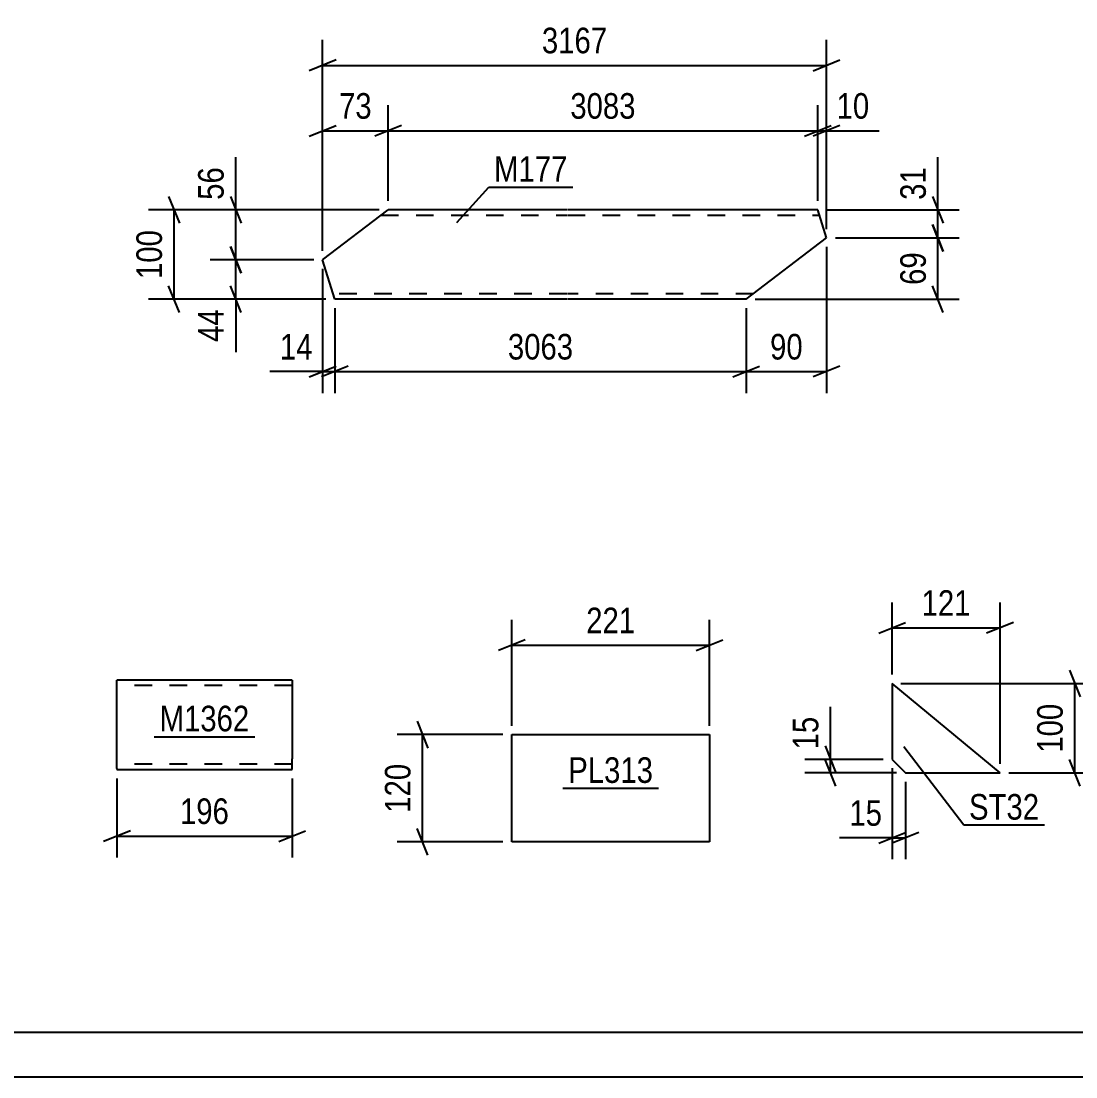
# Model space of a CAD drawing. Header units: millimetres. Extents: x 0 to 841, y 0 to 594.
# Drawn here: x 222.4 to 340.6, y 0 to 118.2 of the extents above; entities that cross this region are included whole.
import ezdxf

# ---------------------------------------------------------------- set-up
doc = ezdxf.new("R2010")
doc.units = ezdxf.units.MM
doc.linetypes.add('DXK_LINE_DOT2', pattern=[3.9198, 1.9599, -1.9599])
doc.styles.add('Arial Narrow', font='ARIALN.TTF', dxfattribs={"height": 0.2})

# ---------------------------------------------------------------- blocks, each defined once
blk = doc.blocks.new('Unknown-318887585-1133 - 12244')
at = {"color": 5, "linetype": 'Continuous'}
for p, q in [((5, 5), (836, 5)), ((0, 0), (841, 0))]:
    blk.add_line(p, q, dxfattribs=at)
blk = doc.blocks.new('Part-318887585-1807 - 1791')
at = {"color": 2, "linetype": 'Continuous'}
for p, q in [((256.2, 91.43), (263.54, 97.03)), ((283.54, 97.03), (263.54, 97.03)), ((311.65, 97.03), (283.64, 97.03)), ((312.63, 93.88), (311.65, 97.03)), ((303.64, 87.03), (312.63, 93.88)), ((257.57, 87.03), (256.2, 91.43)), ((283.54, 87.03), (257.57, 87.03)), ((303.64, 87.03), (283.64, 87.03))]:
    blk.add_line(p, q, dxfattribs=at)
at = {"color": 7, "linetype": 'DXK_LINE_DOT2'}
for p, q in [((262.75, 96.43), (283.54, 96.43)), ((283.64, 96.43), (311.84, 96.43)), ((283.54, 87.63), (257.38, 87.63)), ((304.43, 87.63), (283.64, 87.63))]:
    blk.add_line(p, q, dxfattribs=at)
blk = doc.blocks.new('Part-318887585-7622 - 7618')
at = {"color": 2, "linetype": 'Continuous'}
for p, q in [((277.39, 26.3), (277.39, 38.3)), ((277.39, 38.3), (299.53, 38.3)), ((299.53, 38.3), (299.53, 26.3)), ((299.53, 26.3), (277.39, 26.3))]:
    blk.add_line(p, q, dxfattribs=at)
blk = doc.blocks.new('Part-318887585-2559 - 2543')
at = {"color": 2, "linetype": 'Continuous'}
for p, q in [((332.06, 34.03), (319.97, 44.03)), ((319.97, 44.03), (319.97, 35.53)), ((319.97, 35.53), (321.47, 34.03)), ((321.47, 34.03), (332.06, 34.03))]:
    blk.add_line(p, q, dxfattribs=at)
blk = doc.blocks.new('Part-318887585-7151 - 7147')
at = {"color": 2, "linetype": 'Continuous'}
for p, q in [((252.78, 44.41), (233.17, 44.41)), ((233.17, 34.51), (233.17, 44.41)), ((252.78, 44.41), (252.78, 35.61)), ((252.78, 34.41), (252.78, 35.61)), ((233.17, 34.51), (233.17, 34.41)), ((233.17, 34.41), (252.78, 34.41))]:
    blk.add_line(p, q, dxfattribs=at)
at = {"color": 7, "linetype": 'DXK_LINE_DOT2'}
for p, q in [((252.78, 43.81), (233.17, 43.81)), ((233.17, 35.01), (233.17, 35.06)), ((252.78, 35.01), (233.17, 35.01)), ((252.78, 35.06), (252.78, 35.38)), ((252.78, 35.01), (252.78, 35.06))]:
    blk.add_line(p, q, dxfattribs=at)
blk = doc.blocks.new('StraightDimension-318887585-1918 - 1791')
at = {"color": 7, "linetype": 'Continuous'}
for p, q in [((246.47, 97.03), (246.47, 102.94)), ((246.47, 97.03), (246.47, 102.94)), ((245.87, 98.53), (247.07, 95.53)), ((262.54, 97.03), (243.62, 97.03)), ((246.47, 91.43), (246.47, 97.03)), ((247.07, 89.93), (245.87, 92.93)), ((255.2, 91.43), (243.62, 91.43))]:
    blk.add_line(p, q, dxfattribs=at)
at = {"color": 0}
blk.add_wipeout([(245.72, 102.41), (241.52, 102.41), (241.52, 97.55), (245.72, 97.55)], dxfattribs=at)
at = {"color": 3, "style": 'Arial Narrow'}
blk.add_text('56', height=2.863, rotation=90.0002, dxfattribs=at).set_placement((245.12, 98.15))
blk = doc.blocks.new('StraightDimension-318887585-1894 - 1791')
at = {"color": 7, "linetype": 'Continuous'}
for p, q in [((245.87, 92.93), (247.07, 89.93)), ((255.2, 91.43), (243.62, 91.43)), ((246.47, 87.03), (246.47, 91.43)), ((247.07, 85.53), (245.87, 88.53)), ((256.57, 87.03), (243.62, 87.03)), ((246.47, 87.03), (246.47, 81.12)), ((246.47, 87.03), (246.47, 81.12))]:
    blk.add_line(p, q, dxfattribs=at)
at = {"color": 0}
blk.add_wipeout([(245.72, 86.5), (241.52, 86.5), (241.52, 81.65), (245.72, 81.65)], dxfattribs=at)
at = {"color": 3, "style": 'Arial Narrow'}
blk.add_text('44', height=2.863, rotation=90.0002, dxfattribs=at).set_placement((245.12, 82.25))
blk = doc.blocks.new('StraightDimension-318887585-2054 - 1791')
at = {"color": 7, "linetype": 'Continuous'}
for p, q in [((311.65, 98.03), (311.65, 108.73)), ((312.63, 94.88), (312.63, 108.73)), ((310.15, 105.28), (313.15, 106.48)), ((314.13, 106.48), (311.13, 105.28)), ((311.65, 105.88), (312.63, 105.88)), ((312.63, 105.88), (318.54, 105.88)), ((312.63, 105.88), (318.54, 105.88))]:
    blk.add_line(p, q, dxfattribs=at)
at = {"color": 0}
blk.add_wipeout([(318.02, 106.63), (318.02, 110.83), (313.16, 110.83), (313.16, 106.63)], dxfattribs=at)
at = {"color": 3, "style": 'Arial Narrow'}
blk.add_text('10', height=2.863, dxfattribs=at).set_placement((313.76, 107.23))
blk = doc.blocks.new('StraightDimension-318887585-1943 - 1791')
at = {"color": 7, "linetype": 'Continuous'}
for p, q in [((312.63, 92.88), (312.63, 76.53)), ((303.64, 86.03), (303.64, 76.53)), ((302.14, 78.33), (305.14, 79.53)), ((314.13, 79.53), (311.13, 78.33)), ((303.64, 78.93), (312.63, 78.93))]:
    blk.add_line(p, q, dxfattribs=at)
at = {"color": 0}
blk.add_wipeout([(310.57, 79.68), (310.57, 83.88), (305.71, 83.88), (305.71, 79.68)], dxfattribs=at)
at = {"color": 3, "style": 'Arial Narrow'}
blk.add_text('90', height=2.863, dxfattribs=at).set_placement((306.31, 80.28))
blk = doc.blocks.new('StraightDimension-318887585-2002 - 1791')
at = {"color": 7, "linetype": 'Continuous'}
for p, q in [((256.2, 92.43), (256.2, 116.05)), ((312.63, 94.88), (312.63, 116.05)), ((257.7, 113.8), (254.7, 112.6)), ((311.13, 112.6), (314.13, 113.8)), ((256.2, 113.2), (312.63, 113.2))]:
    blk.add_line(p, q, dxfattribs=at)
at = {"color": 0}
blk.add_wipeout([(288.67, 113.95), (288.67, 118.15), (280.16, 118.15), (280.16, 113.95)], dxfattribs=at)
at = {"color": 3, "style": 'Arial Narrow'}
blk.add_text('3167', height=2.863, dxfattribs=at).set_placement((280.76, 114.55))
blk = doc.blocks.new('StraightDimension-318887585-1810 - 1791')
at = {"color": 7, "linetype": 'Continuous'}
for p, q in [((238.96, 98.53), (240.16, 95.53)), ((262.54, 97.03), (236.71, 97.03)), ((239.56, 87.03), (239.56, 97.03)), ((240.16, 85.53), (238.96, 88.53)), ((256.57, 87.03), (236.71, 87.03))]:
    blk.add_line(p, q, dxfattribs=at)
at = {"color": 0}
blk.add_wipeout([(238.81, 95.37), (234.61, 95.37), (234.61, 88.69), (238.81, 88.69)], dxfattribs=at)
at = {"color": 3, "style": 'Arial Narrow'}
blk.add_text('100', height=2.863, rotation=90.0002, dxfattribs=at).set_placement((238.21, 89.29))
blk = doc.blocks.new('StraightDimension-318887585-1844 - 1791')
at = {"color": 7, "linetype": 'Continuous'}
for p, q in [((324.5, 95.38), (325.7, 92.38)), ((313.63, 93.88), (327.5, 93.88)), ((325.1, 87.03), (325.1, 93.88)), ((325.7, 85.53), (324.5, 88.53)), ((304.64, 87.03), (327.5, 87.03))]:
    blk.add_line(p, q, dxfattribs=at)
at = {"color": 0}
blk.add_wipeout([(324.34, 92.89), (320.14, 92.89), (320.14, 88.03), (324.34, 88.03)], dxfattribs=at)
at = {"color": 3, "style": 'Arial Narrow'}
blk.add_text('69', height=2.863, rotation=90.0002, dxfattribs=at).set_placement((323.75, 88.63))
blk = doc.blocks.new('StraightDimension-318887585-1869 - 1791')
at = {"color": 7, "linetype": 'Continuous'}
for p, q in [((325.1, 97.03), (325.1, 102.94)), ((325.1, 97.03), (325.1, 102.94)), ((324.5, 98.53), (325.7, 95.53)), ((312.65, 97.03), (327.5, 97.03)), ((325.1, 93.88), (325.1, 97.03)), ((325.7, 92.38), (324.5, 95.38)), ((313.63, 93.88), (327.5, 93.88))]:
    blk.add_line(p, q, dxfattribs=at)
at = {"color": 0}
blk.add_wipeout([(324.34, 102.41), (320.14, 102.41), (320.14, 97.55), (324.34, 97.55)], dxfattribs=at)
at = {"color": 3, "style": 'Arial Narrow'}
blk.add_text('31', height=2.863, rotation=90.0002, dxfattribs=at).set_placement((323.75, 98.15))
blk = doc.blocks.new('StraightDimension-318887585-1960 - 1791')
at = {"color": 7, "linetype": 'Continuous'}
for p, q in [((257.57, 86.03), (257.57, 76.53)), ((303.64, 86.03), (303.64, 76.53)), ((259.07, 79.53), (256.07, 78.33)), ((302.14, 78.33), (305.14, 79.53)), ((257.57, 78.93), (303.64, 78.93))]:
    blk.add_line(p, q, dxfattribs=at)
at = {"color": 0}
blk.add_wipeout([(284.86, 79.68), (284.86, 83.88), (276.35, 83.88), (276.35, 79.68)], dxfattribs=at)
at = {"color": 3, "style": 'Arial Narrow'}
blk.add_text('3063', height=2.863, dxfattribs=at).set_placement((276.95, 80.28))
blk = doc.blocks.new('StraightDimension-318887585-1984 - 1791')
at = {"color": 7, "linetype": 'Continuous'}
for p, q in [((256.2, 90.43), (256.2, 76.53)), ((257.57, 86.03), (257.57, 76.53)), ((254.7, 78.33), (257.7, 79.53)), ((259.07, 79.53), (256.07, 78.33)), ((256.2, 78.93), (250.29, 78.93)), ((256.2, 78.93), (250.29, 78.93)), ((256.2, 78.93), (257.57, 78.93))]:
    blk.add_line(p, q, dxfattribs=at)
at = {"color": 0}
blk.add_wipeout([(255.67, 79.68), (255.67, 83.88), (250.82, 83.88), (250.82, 79.68)], dxfattribs=at)
at = {"color": 3, "style": 'Arial Narrow'}
blk.add_text('14', height=2.863, dxfattribs=at).set_placement((251.42, 80.28))
blk = doc.blocks.new('StraightDimension-318887585-2013 - 1791')
at = {"color": 7, "linetype": 'Continuous'}
for p, q in [((256.2, 92.43), (256.2, 108.73)), ((263.54, 98.03), (263.54, 108.73)), ((254.7, 105.28), (257.7, 106.48)), ((265.04, 106.48), (262.04, 105.28)), ((256.2, 105.88), (263.54, 105.88))]:
    blk.add_line(p, q, dxfattribs=at)
at = {"color": 0}
blk.add_wipeout([(262.3, 106.63), (262.3, 110.83), (257.44, 110.83), (257.44, 106.63)], dxfattribs=at)
at = {"color": 3, "style": 'Arial Narrow'}
blk.add_text('73', height=2.863, dxfattribs=at).set_placement((258.04, 107.23))
blk = doc.blocks.new('StraightDimension-318887585-2030 - 1791')
at = {"color": 7, "linetype": 'Continuous'}
for p, q in [((263.54, 98.03), (263.54, 108.73)), ((311.65, 98.03), (311.65, 108.73)), ((265.04, 106.48), (262.04, 105.28)), ((310.15, 105.28), (313.15, 106.48)), ((263.54, 105.88), (311.65, 105.88))]:
    blk.add_line(p, q, dxfattribs=at)
at = {"color": 0}
blk.add_wipeout([(291.85, 106.63), (291.85, 110.83), (283.34, 110.83), (283.34, 106.63)], dxfattribs=at)
at = {"color": 3, "style": 'Arial Narrow'}
blk.add_text('3083', height=2.863, dxfattribs=at).set_placement((283.94, 107.23))
blk = doc.blocks.new('StraightDimension-318887585-7635 - 7618')
at = {"color": 7, "linetype": 'Continuous'}
for p, q in [((266.79, 39.8), (267.99, 36.8)), ((276.39, 38.3), (264.54, 38.3)), ((267.39, 26.3), (267.39, 38.3)), ((267.99, 24.8), (266.79, 27.8)), ((276.39, 26.3), (264.54, 26.3))]:
    blk.add_line(p, q, dxfattribs=at)
at = {"color": 0}
blk.add_wipeout([(266.64, 35.64), (262.44, 35.64), (262.44, 28.96), (266.64, 28.96)], dxfattribs=at)
at = {"color": 3, "style": 'Arial Narrow'}
blk.add_text('120', height=2.863, rotation=90.0002, dxfattribs=at).set_placement((266.04, 29.56))
blk = doc.blocks.new('StraightDimension-318887585-7624 - 7618')
at = {"color": 7, "linetype": 'Continuous'}
for p, q in [((277.39, 39.3), (277.39, 51.15)), ((299.53, 39.3), (299.53, 51.15)), ((278.89, 48.9), (275.89, 47.7)), ((298.03, 47.7), (301.03, 48.9)), ((277.39, 48.3), (299.53, 48.3))]:
    blk.add_line(p, q, dxfattribs=at)
at = {"color": 0}
blk.add_wipeout([(291.8, 49.05), (291.8, 53.25), (285.12, 53.25), (285.12, 49.05)], dxfattribs=at)
at = {"color": 3, "style": 'Arial Narrow'}
blk.add_text('221', height=2.863, dxfattribs=at).set_placement((285.72, 49.65))
blk = doc.blocks.new('StraightDimension-318887585-2594 - 2543')
at = {"color": 7, "linetype": 'Continuous'}
for p, q in [((339.83, 45.53), (341.03, 42.53)), ((320.97, 44.03), (342.83, 44.03)), ((340.43, 34.03), (340.43, 44.03)), ((341.03, 32.53), (339.83, 35.53)), ((333.06, 34.03), (342.83, 34.03))]:
    blk.add_line(p, q, dxfattribs=at)
at = {"color": 0}
blk.add_wipeout([(339.68, 42.37), (335.48, 42.37), (335.48, 35.68), (339.68, 35.68)], dxfattribs=at)
at = {"color": 3, "style": 'Arial Narrow'}
blk.add_text('100', height=2.863, rotation=90.0002, dxfattribs=at).set_placement((339.08, 36.28))
blk = doc.blocks.new('StraightDimension-318887585-2561 - 2543')
at = {"color": 7, "linetype": 'Continuous'}
for p, q in [((319.97, 34.53), (319.97, 24.35)), ((321.47, 33.03), (321.47, 24.35)), ((318.47, 26.15), (321.47, 27.35)), ((322.97, 27.35), (319.97, 26.15)), ((319.97, 26.75), (314.07, 26.75)), ((319.97, 26.75), (314.07, 26.75)), ((319.97, 26.75), (321.47, 26.75))]:
    blk.add_line(p, q, dxfattribs=at)
at = {"color": 0}
blk.add_wipeout([(319.45, 27.5), (319.45, 31.7), (314.59, 31.7), (314.59, 27.5)], dxfattribs=at)
at = {"color": 3, "style": 'Arial Narrow'}
blk.add_text('15', height=2.863, dxfattribs=at).set_placement((315.19, 28.1))
blk = doc.blocks.new('StraightDimension-318887585-2573 - 2543')
at = {"color": 7, "linetype": 'Continuous'}
for p, q in [((319.97, 45.03), (319.97, 53.1)), ((332.06, 35.03), (332.06, 53.1)), ((318.47, 49.65), (321.47, 50.85)), ((333.56, 50.85), (330.56, 49.65)), ((319.97, 50.25), (332.06, 50.25))]:
    blk.add_line(p, q, dxfattribs=at)
at = {"color": 0}
blk.add_wipeout([(329.36, 51), (329.36, 55.2), (322.68, 55.2), (322.68, 51)], dxfattribs=at)
at = {"color": 3, "style": 'Arial Narrow'}
blk.add_text('121', height=2.863, dxfattribs=at).set_placement((323.28, 51.6))
blk = doc.blocks.new('StraightDimension-318887585-2583 - 2543')
at = {"color": 7, "linetype": 'Continuous'}
for p, q in [((313.06, 35.53), (313.06, 41.43)), ((313.06, 35.53), (313.06, 41.43)), ((312.46, 37.03), (313.66, 34.03)), ((318.97, 35.53), (310.21, 35.53)), ((313.66, 32.53), (312.46, 35.53)), ((313.06, 34.03), (313.06, 35.53)), ((320.47, 34.03), (310.21, 34.03))]:
    blk.add_line(p, q, dxfattribs=at)
at = {"color": 0}
blk.add_wipeout([(312.31, 40.91), (308.11, 40.91), (308.11, 36.05), (312.31, 36.05)], dxfattribs=at)
at = {"color": 3, "style": 'Arial Narrow'}
blk.add_text('15', height=2.863, rotation=90.0002, dxfattribs=at).set_placement((311.71, 36.65))
blk = doc.blocks.new('StraightDimension-318887585-7153 - 7147')
at = {"color": 7, "linetype": 'Continuous'}
for p, q in [((233.17, 33.41), (233.17, 24.55)), ((252.78, 33.41), (252.78, 24.55)), ((234.67, 27.55), (231.67, 26.35)), ((251.28, 26.35), (254.28, 27.55)), ((233.17, 26.95), (252.78, 26.95))]:
    blk.add_line(p, q, dxfattribs=at)
at = {"color": 0}
blk.add_wipeout([(246.32, 27.7), (246.32, 31.9), (239.63, 31.9), (239.63, 27.7)], dxfattribs=at)
at = {"color": 3, "style": 'Arial Narrow'}
blk.add_text('196', height=2.863, dxfattribs=at).set_placement((240.23, 28.3))
blk = doc.blocks.new('Mark-318887585-1803 - 1791')
at = {"color": 30, "linetype": 'Continuous'}
for p, q in [((271.22, 95.63), (274.8, 99.57)), ((274.8, 99.57), (284.22, 99.57))]:
    blk.add_line(p, q, dxfattribs=at)
at = {"color": 0}
blk.add_wipeout([(283.62, 100.17), (283.62, 103.17), (275.4, 103.17), (275.4, 100.17)], dxfattribs=at)
blk.add_wipeout([(283.62, 100.17), (283.62, 103.17), (275.4, 103.17), (275.4, 100.17)], dxfattribs=at)
at = {"color": 3, "style": 'Arial Narrow'}
blk.add_text('M177', height=2.863, dxfattribs=at).set_placement((275.4, 100.17))
blk = doc.blocks.new('Mark-318887585-7620 - 7618')
at = {"color": 30, "linetype": 'Continuous'}
blk.add_line((283.11, 32.3), (293.81, 32.3), dxfattribs=at)
at = {"color": 0}
blk.add_wipeout([(293.21, 32.9), (293.21, 35.9), (283.71, 35.9), (283.71, 32.9)], dxfattribs=at)
blk.add_wipeout([(293.21, 32.9), (293.21, 35.9), (283.71, 35.9), (283.71, 32.9)], dxfattribs=at)
at = {"color": 3, "style": 'Arial Narrow'}
blk.add_text('PL313', height=2.863, dxfattribs=at).set_placement((283.71, 32.9))
blk = doc.blocks.new('Mark-318887585-2555 - 2543')
at = {"color": 30, "linetype": 'Continuous'}
for p, q in [((321.28, 36.96), (327.99, 28.19)), ((327.99, 28.19), (337.05, 28.19))]:
    blk.add_line(p, q, dxfattribs=at)
at = {"color": 0}
blk.add_wipeout([(336.45, 28.79), (336.45, 31.79), (328.59, 31.79), (328.59, 28.79)], dxfattribs=at)
blk.add_wipeout([(336.45, 28.79), (336.45, 31.79), (328.59, 31.79), (328.59, 28.79)], dxfattribs=at)
at = {"color": 3, "style": 'Arial Narrow'}
blk.add_text('ST32', height=2.863, dxfattribs=at).set_placement((328.59, 28.79))
blk = doc.blocks.new('Mark-318887585-7149 - 7147')
at = {"color": 30, "linetype": 'Continuous'}
blk.add_line((237.35, 38.07), (248.6, 38.07), dxfattribs=at)
at = {"color": 0}
blk.add_wipeout([(248, 38.67), (248, 41.67), (237.95, 41.67), (237.95, 38.67)], dxfattribs=at)
blk.add_wipeout([(248, 38.67), (248, 41.67), (237.95, 41.67), (237.95, 38.67)], dxfattribs=at)
at = {"color": 3, "style": 'Arial Narrow'}
blk.add_text('M1362', height=2.863, dxfattribs=at).set_placement((237.95, 38.67))

msp = doc.modelspace()

# ---------------------------------------------------------------- block references
for name in ['Unknown-318887585-1133 - 12244', 'Part-318887585-1807 - 1791', 'Part-318887585-7151 - 7147', 'Part-318887585-2559 - 2543', 'Part-318887585-7622 - 7618']:
    msp.add_blockref(name, (0, 0))

# ---------------------------------------------------------------- next in the draw order: block references
for name in ['StraightDimension-318887585-2054 - 1791', 'StraightDimension-318887585-1918 - 1791', 'StraightDimension-318887585-1943 - 1791', 'StraightDimension-318887585-2594 - 2543', 'Mark-318887585-7149 - 7147', 'StraightDimension-318887585-7635 - 7618', 'Mark-318887585-7620 - 7618', 'StraightDimension-318887585-7153 - 7147']:
    msp.add_blockref(name, (0, 0))

# ---------------------------------------------------------------- next in the draw order: block references
for name in ['StraightDimension-318887585-1894 - 1791', 'StraightDimension-318887585-7624 - 7618', 'StraightDimension-318887585-2561 - 2543']:
    msp.add_blockref(name, (0, 0))

# ---------------------------------------------------------------- next in the draw order: block references
for name in ['StraightDimension-318887585-2002 - 1791', 'StraightDimension-318887585-2573 - 2543']:
    msp.add_blockref(name, (0, 0))

# ---------------------------------------------------------------- next in the draw order: block references
for name in ['StraightDimension-318887585-1810 - 1791', 'StraightDimension-318887585-1844 - 1791', 'StraightDimension-318887585-2583 - 2543', 'Mark-318887585-2555 - 2543']:
    msp.add_blockref(name, (0, 0))

# ---------------------------------------------------------------- next in the draw order: block references
for name in ['StraightDimension-318887585-2013 - 1791', 'StraightDimension-318887585-1869 - 1791', 'StraightDimension-318887585-1960 - 1791']:
    msp.add_blockref(name, (0, 0))

# ---------------------------------------------------------------- next in the draw order: block references
for name in ['StraightDimension-318887585-2030 - 1791', 'StraightDimension-318887585-1984 - 1791']:
    msp.add_blockref(name, (0, 0))

# ---------------------------------------------------------------- next in the draw order: block references
msp.add_blockref('Mark-318887585-1803 - 1791', (0, 0))

doc.saveas('drawing.dxf')
